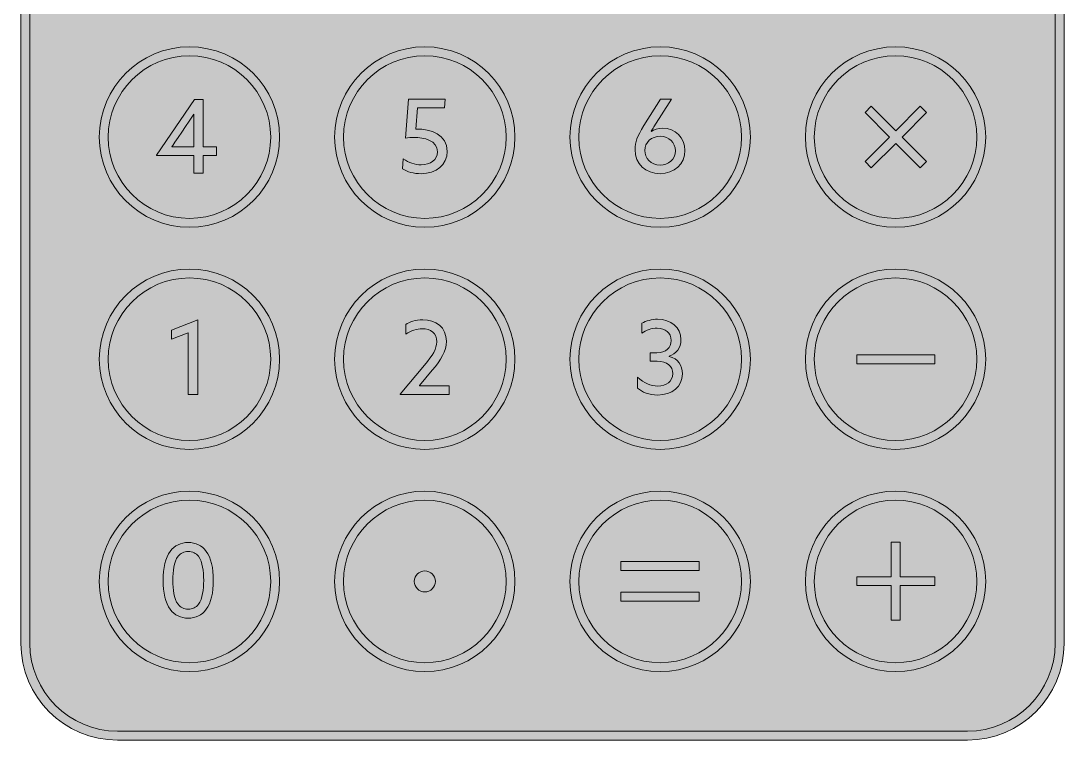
# Model space of a CAD drawing. Header units: inches. Extents: x 0.54 to 3.46, y -4.32 to 0.11.
# Drawn here: x 0.536 to 3.464, y -4.316 to -2.297 of the extents above; entities that cross this region are included whole.
import ezdxf

# ---------------------------------------------------------------- set-up
doc = ezdxf.new("R2010")
doc.units = ezdxf.units.IN
doc.header["$MEASUREMENT"] = 0
doc.layers.add('Design', color=7, linetype='Continuous', lineweight=0)

msp = doc.modelspace()

# ---------------------------------------------------------------- hatches: boundary and pattern name
at = {"layer": 'Design', "true_color": 0xf8e0c5, "transparency": 33554687}
h = msp.add_hatch(color=254, dxfattribs=at)
h.dxf.hatch_style = 2
edge = h.paths.add_edge_path()
edge.add_spline(control_points=[(3.193, 0.1098), (3.193, 0.1098), (0.807, 0.1098), (0.807, 0.1098), (0.6573, 0.1098), (0.5356, -0.0119), (0.5356, -0.1616), (0.5356, -0.1616), (0.5356, -4.0444), (0.5356, -4.0444), (0.5356, -4.1941), (0.6573, -4.3159), (0.807, -4.3159), (0.807, -4.3159), (3.193, -4.3159), (3.193, -4.3159), (3.3427, -4.3159), (3.4645, -4.1941), (3.4645, -4.0444), (3.4645, -4.0444), (3.4645, -0.1616), (3.4645, -0.1616), (3.4645, -0.0119), (3.3427, 0.1098), (3.193, 0.1098)], knot_values=[0, 0, 0, 0, 1, 1, 1, 2, 2, 2, 3, 3, 3, 4, 4, 4, 5, 5, 5, 6, 6, 6, 7, 7, 7, 8, 8, 8, 8], degree=3, periodic=0)

# ---------------------------------------------------------------- linework, layer by layer
at = {"layer": 'Design'}
for points, knots in [([(3.193, 0.1098), (3.193, 0.1098), (0.807, 0.1098), (0.807, 0.1098), (0.6573, 0.1098), (0.5356, -0.0119), (0.5356, -0.1616), (0.5356, -0.1616), (0.5356, -4.0444), (0.5356, -4.0444), (0.5356, -4.1941), (0.6573, -4.3159), (0.807, -4.3159), (0.807, -4.3159), (3.193, -4.3159), (3.193, -4.3159), (3.3427, -4.3159), (3.4645, -4.1941), (3.4645, -4.0444), (3.4645, -4.0444), (3.4645, -0.1616), (3.4645, -0.1616), (3.4645, -0.0119), (3.3427, 0.1098), (3.193, 0.1098)], [0, 0, 0, 0, 1, 1, 1, 2, 2, 2, 3, 3, 3, 4, 4, 4, 5, 5, 5, 6, 6, 6, 7, 7, 7, 8, 8, 8, 8]), ([(3.193, 0.1098), (3.193, 0.1098), (0.807, 0.1098), (0.807, 0.1098), (0.6573, 0.1098), (0.5356, -0.0119), (0.5356, -0.1616), (0.5356, -0.1616), (0.5356, -4.0444), (0.5356, -4.0444), (0.5356, -4.1941), (0.6573, -4.3159), (0.807, -4.3159), (0.807, -4.3159), (3.193, -4.3159), (3.193, -4.3159), (3.3427, -4.3159), (3.4645, -4.1941), (3.4645, -4.0444), (3.4645, -4.0444), (3.4645, -0.1616), (3.4645, -0.1616), (3.4645, -0.0119), (3.3427, 0.1098), (3.193, 0.1098)], [0, 0, 0, 0, 1, 1, 1, 2, 2, 2, 3, 3, 3, 4, 4, 4, 5, 5, 5, 6, 6, 6, 7, 7, 7, 8, 8, 8, 8]), ([(3.4394, -4.0444), (3.4394, -4.1803), (3.3289, -4.2909), (3.193, -4.2909), (3.193, -4.2909), (0.807, -4.2909), (0.807, -4.2909), (0.6711, -4.2909), (0.5606, -4.1803), (0.5606, -4.0444), (0.5606, -4.0444), (0.5606, -0.1616), (0.5606, -0.1616), (0.5606, -0.0257), (0.6711, 0.0848), (0.807, 0.0848), (0.807, 0.0848), (3.193, 0.0848), (3.193, 0.0848), (3.3289, 0.0848), (3.4394, -0.0257), (3.4394, -0.1616), (3.4394, -0.1616), (3.4394, -4.0444), (3.4394, -4.0444)], [0, 0, 0, 0, 1, 1, 1, 2, 2, 2, 3, 3, 3, 4, 4, 4, 5, 5, 5, 6, 6, 6, 7, 7, 7, 8, 8, 8, 8]), ([(1.0088, -2.3703), (0.8692, -2.3703), (0.7557, -2.4839), (0.7557, -2.6235), (0.7557, -2.7631), (0.8692, -2.8767), (1.0088, -2.8767), (1.1485, -2.8767), (1.262, -2.7631), (1.262, -2.6235), (1.262, -2.4839), (1.1485, -2.3703), (1.0088, -2.3703)], [0, 0, 0, 0, 1, 1, 1, 2, 2, 2, 3, 3, 3, 4, 4, 4, 4]), ([(1.6696, -2.3703), (1.53, -2.3703), (1.4164, -2.4839), (1.4164, -2.6235), (1.4164, -2.7631), (1.53, -2.8767), (1.6696, -2.8767), (1.8092, -2.8767), (1.9228, -2.7631), (1.9228, -2.6235), (1.9228, -2.4839), (1.8092, -2.3703), (1.6696, -2.3703)], [0, 0, 0, 0, 1, 1, 1, 2, 2, 2, 3, 3, 3, 4, 4, 4, 4]), ([(2.3304, -2.3703), (2.1908, -2.3703), (2.0772, -2.4839), (2.0772, -2.6235), (2.0772, -2.7631), (2.1908, -2.8767), (2.3304, -2.8767), (2.47, -2.8767), (2.5836, -2.7631), (2.5836, -2.6235), (2.5836, -2.4839), (2.47, -2.3703), (2.3304, -2.3703)], [0, 0, 0, 0, 1, 1, 1, 2, 2, 2, 3, 3, 3, 4, 4, 4, 4]), ([(2.9912, -2.3703), (2.8515, -2.3703), (2.738, -2.4839), (2.738, -2.6235), (2.738, -2.7631), (2.8515, -2.8767), (2.9912, -2.8767), (3.1308, -2.8767), (3.2443, -2.7631), (3.2443, -2.6235), (3.2443, -2.4839), (3.1308, -2.3703), (2.9912, -2.3703)], [0, 0, 0, 0, 1, 1, 1, 2, 2, 2, 3, 3, 3, 4, 4, 4, 4]), ([(1.0088, -2.8517), (0.883, -2.8517), (0.7807, -2.7493), (0.7807, -2.6235), (0.7807, -2.4977), (0.883, -2.3953), (1.0088, -2.3953), (1.1347, -2.3953), (1.237, -2.4977), (1.237, -2.6235), (1.237, -2.7493), (1.1347, -2.8517), (1.0088, -2.8517)], [0, 0, 0, 0, 1, 1, 1, 2, 2, 2, 3, 3, 3, 4, 4, 4, 4]), ([(1.6696, -2.8517), (1.5438, -2.8517), (1.4414, -2.7493), (1.4414, -2.6235), (1.4414, -2.4977), (1.5438, -2.3953), (1.6696, -2.3953), (1.7954, -2.3953), (1.8978, -2.4977), (1.8978, -2.6235), (1.8978, -2.7493), (1.7954, -2.8517), (1.6696, -2.8517)], [0, 0, 0, 0, 1, 1, 1, 2, 2, 2, 3, 3, 3, 4, 4, 4, 4]), ([(2.3304, -2.8517), (2.2046, -2.8517), (2.1022, -2.7493), (2.1022, -2.6235), (2.1022, -2.4977), (2.2046, -2.3953), (2.3304, -2.3953), (2.4562, -2.3953), (2.5586, -2.4977), (2.5586, -2.6235), (2.5586, -2.7493), (2.4562, -2.8517), (2.3304, -2.8517)], [0, 0, 0, 0, 1, 1, 1, 2, 2, 2, 3, 3, 3, 4, 4, 4, 4]), ([(2.9912, -2.8517), (2.8653, -2.8517), (2.763, -2.7493), (2.763, -2.6235), (2.763, -2.4977), (2.8653, -2.3953), (2.9912, -2.3953), (3.117, -2.3953), (3.2193, -2.4977), (3.2193, -2.6235), (3.2193, -2.7493), (3.117, -2.8517), (2.9912, -2.8517)], [0, 0, 0, 0, 1, 1, 1, 2, 2, 2, 3, 3, 3, 4, 4, 4, 4]), ([(1.0475, -2.5183), (1.0475, -2.5183), (1.0227, -2.5183), (1.0227, -2.5183), (1.0227, -2.5183), (0.9163, -2.6743), (0.9163, -2.6743), (0.9163, -2.6743), (0.9166, -2.6749), (0.9166, -2.6749), (0.9166, -2.6749), (1.0207, -2.6749), (1.0207, -2.6749), (1.0207, -2.6749), (1.0207, -2.7248), (1.0207, -2.7248), (1.0207, -2.7248), (1.0475, -2.7248), (1.0475, -2.7248), (1.0475, -2.7248), (1.0475, -2.6749), (1.0475, -2.6749), (1.0475, -2.6749), (1.0846, -2.6749), (1.0846, -2.6749), (1.0846, -2.6749), (1.0846, -2.6509), (1.0846, -2.6509), (1.0846, -2.6509), (1.0475, -2.6509), (1.0475, -2.6509), (1.0475, -2.6509), (1.0475, -2.5183), (1.0475, -2.5183)], [0, 0, 0, 0, 1, 1, 1, 2, 2, 2, 3, 3, 3, 4, 4, 4, 5, 5, 5, 6, 6, 6, 7, 7, 7, 8, 8, 8, 9, 9, 9, 10, 10, 10, 11, 11, 11, 11]), ([(1.7324, -2.6636), (1.7324, -2.7019), (1.7024, -2.7264), (1.659, -2.7264), (1.6388, -2.7264), (1.6203, -2.721), (1.6071, -2.7127), (1.6071, -2.7127), (1.6091, -2.6845), (1.6091, -2.6845), (1.6245, -2.6959), (1.6419, -2.7013), (1.659, -2.7013), (1.6859, -2.7013), (1.7053, -2.6876), (1.7053, -2.6648), (1.7053, -2.6328), (1.6676, -2.6246), (1.6388, -2.6246), (1.6314, -2.6246), (1.6231, -2.6251), (1.6157, -2.6263), (1.6157, -2.6263), (1.624, -2.5167), (1.624, -2.5167), (1.624, -2.5167), (1.7267, -2.5167), (1.7267, -2.5167), (1.7267, -2.5167), (1.7247, -2.5413), (1.7247, -2.5413), (1.7247, -2.5413), (1.6491, -2.5413), (1.6491, -2.5413), (1.6491, -2.5413), (1.6448, -2.6009), (1.6448, -2.6009), (1.6876, -2.6009), (1.7324, -2.6166), (1.7324, -2.6636)], [0, 0, 0, 0, 1, 1, 1, 2, 2, 2, 3, 3, 3, 4, 4, 4, 5, 5, 5, 6, 6, 6, 7, 7, 7, 8, 8, 8, 9, 9, 9, 10, 10, 10, 11, 11, 11, 12, 12, 12, 13, 13, 13, 13]), ([(2.3373, -2.5986), (2.3241, -2.5986), (2.3133, -2.6023), (2.3059, -2.6077), (2.3059, -2.6077), (2.3053, -2.6074), (2.3053, -2.6074), (2.3073, -2.6037), (2.3102, -2.5992), (2.313, -2.5949), (2.313, -2.5949), (2.3621, -2.5167), (2.3621, -2.5167), (2.3621, -2.5167), (2.331, -2.5167), (2.331, -2.5167), (2.331, -2.5167), (2.2848, -2.5912), (2.2848, -2.5912), (2.2662, -2.6211), (2.2597, -2.6388), (2.2597, -2.6582), (2.2597, -2.6993), (2.2896, -2.7264), (2.3299, -2.7264), (2.3704, -2.7264), (2.4, -2.6987), (2.4, -2.6611), (2.4, -2.6248), (2.3724, -2.5986), (2.3373, -2.5986)], [0, 0, 0, 0, 1, 1, 1, 2, 2, 2, 3, 3, 3, 4, 4, 4, 5, 5, 5, 6, 6, 6, 7, 7, 7, 8, 8, 8, 9, 9, 9, 10, 10, 10, 10]), ([(3.0781, -2.5548), (3.0781, -2.5548), (3.0095, -2.6235), (3.0095, -2.6235), (3.0095, -2.6235), (3.0781, -2.6922), (3.0781, -2.6922), (3.0781, -2.6922), (3.0605, -2.7099), (3.0605, -2.7099), (3.0605, -2.7099), (2.9918, -2.6412), (2.9918, -2.6412), (2.9918, -2.6412), (2.9231, -2.7099), (2.9231, -2.7099), (2.9231, -2.7099), (2.9054, -2.6922), (2.9054, -2.6922), (2.9054, -2.6922), (2.9741, -2.6235), (2.9741, -2.6235), (2.9741, -2.6235), (2.9054, -2.5548), (2.9054, -2.5548), (2.9054, -2.5548), (2.9231, -2.5371), (2.9231, -2.5371), (2.9231, -2.5371), (2.9918, -2.6058), (2.9918, -2.6058), (2.9918, -2.6058), (3.0605, -2.5371), (3.0605, -2.5371), (3.0605, -2.5371), (3.0781, -2.5548), (3.0781, -2.5548)], [0, 0, 0, 0, 1, 1, 1, 2, 2, 2, 3, 3, 3, 4, 4, 4, 5, 5, 5, 6, 6, 6, 7, 7, 7, 8, 8, 8, 9, 9, 9, 10, 10, 10, 11, 11, 11, 12, 12, 12, 12]), ([(1.0207, -2.6022), (1.0207, -2.6022), (1.0207, -2.6509), (1.0207, -2.6509), (1.0207, -2.6509), (0.9599, -2.6509), (0.9599, -2.6509), (0.9599, -2.6509), (0.9597, -2.6504), (0.9597, -2.6504), (0.9597, -2.6504), (1.0127, -2.5725), (1.0207, -2.5597), (1.0207, -2.5597), (1.0213, -2.56), (1.0213, -2.56), (1.021, -2.5725), (1.0207, -2.5879), (1.0207, -2.6022)], [0, 0, 0, 0, 1, 1, 1, 2, 2, 2, 3, 3, 3, 4, 4, 4, 5, 5, 5, 6, 6, 6, 6]), ([(2.3301, -2.7024), (2.3042, -2.7024), (2.2871, -2.6819), (2.2871, -2.6608), (2.2871, -2.638), (2.3067, -2.6214), (2.3307, -2.6214), (2.3555, -2.6214), (2.3732, -2.6391), (2.3732, -2.6619), (2.3732, -2.6865), (2.3532, -2.7024), (2.3301, -2.7024)], [0, 0, 0, 0, 1, 1, 1, 2, 2, 2, 3, 3, 3, 4, 4, 4, 4]), ([(1.0088, -2.9938), (0.8692, -2.9938), (0.7557, -3.1074), (0.7557, -3.247), (0.7557, -3.3866), (0.8692, -3.5002), (1.0088, -3.5002), (1.1485, -3.5002), (1.262, -3.3866), (1.262, -3.247), (1.262, -3.1074), (1.1485, -2.9938), (1.0088, -2.9938)], [0, 0, 0, 0, 1, 1, 1, 2, 2, 2, 3, 3, 3, 4, 4, 4, 4]), ([(1.6696, -2.9938), (1.53, -2.9938), (1.4164, -3.1074), (1.4164, -3.247), (1.4164, -3.3866), (1.53, -3.5002), (1.6696, -3.5002), (1.8092, -3.5002), (1.9228, -3.3866), (1.9228, -3.247), (1.9228, -3.1074), (1.8092, -2.9938), (1.6696, -2.9938)], [0, 0, 0, 0, 1, 1, 1, 2, 2, 2, 3, 3, 3, 4, 4, 4, 4]), ([(2.3304, -2.9938), (2.1908, -2.9938), (2.0772, -3.1074), (2.0772, -3.247), (2.0772, -3.3866), (2.1908, -3.5002), (2.3304, -3.5002), (2.47, -3.5002), (2.5836, -3.3866), (2.5836, -3.247), (2.5836, -3.1074), (2.47, -2.9938), (2.3304, -2.9938)], [0, 0, 0, 0, 1, 1, 1, 2, 2, 2, 3, 3, 3, 4, 4, 4, 4]), ([(2.9912, -2.9938), (2.8515, -2.9938), (2.738, -3.1074), (2.738, -3.247), (2.738, -3.3866), (2.8515, -3.5002), (2.9912, -3.5002), (3.1308, -3.5002), (3.2443, -3.3866), (3.2443, -3.247), (3.2443, -3.1074), (3.1308, -2.9938), (2.9912, -2.9938)], [0, 0, 0, 0, 1, 1, 1, 2, 2, 2, 3, 3, 3, 4, 4, 4, 4]), ([(1.0088, -3.4752), (0.883, -3.4752), (0.7807, -3.3728), (0.7807, -3.247), (0.7807, -3.1212), (0.883, -3.0188), (1.0088, -3.0188), (1.1347, -3.0188), (1.237, -3.1212), (1.237, -3.247), (1.237, -3.3728), (1.1347, -3.4752), (1.0088, -3.4752)], [0, 0, 0, 0, 1, 1, 1, 2, 2, 2, 3, 3, 3, 4, 4, 4, 4]), ([(1.6696, -3.4752), (1.5438, -3.4752), (1.4414, -3.3728), (1.4414, -3.247), (1.4414, -3.1212), (1.5438, -3.0188), (1.6696, -3.0188), (1.7954, -3.0188), (1.8978, -3.1212), (1.8978, -3.247), (1.8978, -3.3728), (1.7954, -3.4752), (1.6696, -3.4752)], [0, 0, 0, 0, 1, 1, 1, 2, 2, 2, 3, 3, 3, 4, 4, 4, 4]), ([(2.3304, -3.4752), (2.2046, -3.4752), (2.1022, -3.3728), (2.1022, -3.247), (2.1022, -3.1212), (2.2046, -3.0188), (2.3304, -3.0188), (2.4562, -3.0188), (2.5586, -3.1212), (2.5586, -3.247), (2.5586, -3.3728), (2.4562, -3.4752), (2.3304, -3.4752)], [0, 0, 0, 0, 1, 1, 1, 2, 2, 2, 3, 3, 3, 4, 4, 4, 4]), ([(2.9912, -3.4752), (2.8653, -3.4752), (2.763, -3.3728), (2.763, -3.247), (2.763, -3.1212), (2.8653, -3.0188), (2.9912, -3.0188), (3.117, -3.0188), (3.2193, -3.1212), (3.2193, -3.247), (3.2193, -3.3728), (3.117, -3.4752), (2.9912, -3.4752)], [0, 0, 0, 0, 1, 1, 1, 2, 2, 2, 3, 3, 3, 4, 4, 4, 4]), ([(0.9582, -3.1651), (0.9582, -3.1651), (1.0327, -3.1363), (1.0327, -3.1363), (1.0327, -3.1363), (1.0327, -3.3459), (1.0327, -3.3459), (1.0327, -3.3459), (1.0056, -3.3459), (1.0056, -3.3459), (1.0056, -3.3459), (1.0056, -3.1728), (1.0056, -3.1728), (1.0056, -3.1728), (0.9582, -3.191), (0.9582, -3.191), (0.9582, -3.191), (0.9582, -3.1651), (0.9582, -3.1651)], [0, 0, 0, 0, 1, 1, 1, 2, 2, 2, 3, 3, 3, 4, 4, 4, 5, 5, 5, 6, 6, 6, 6]), ([(1.6549, -3.3214), (1.6549, -3.3214), (1.7376, -3.3214), (1.7376, -3.3214), (1.7376, -3.3214), (1.7376, -3.3459), (1.7376, -3.3459), (1.7376, -3.3459), (1.6007, -3.3459), (1.6007, -3.3459), (1.6007, -3.3459), (1.6004, -3.3454), (1.6004, -3.3454), (1.6004, -3.3454), (1.6686, -3.2635), (1.6686, -3.2635), (1.692, -3.2355), (1.7031, -3.2176), (1.7031, -3.1982), (1.7031, -3.1742), (1.6863, -3.1614), (1.6623, -3.1614), (1.6478, -3.1614), (1.6307, -3.1662), (1.6161, -3.1768), (1.6161, -3.1768), (1.6161, -3.1494), (1.6161, -3.1494), (1.6267, -3.1425), (1.6438, -3.1363), (1.6638, -3.1363), (1.7003, -3.1363), (1.7302, -3.1571), (1.7302, -3.1967), (1.7302, -3.225), (1.7148, -3.2487), (1.6906, -3.2778), (1.6906, -3.2778), (1.6546, -3.3208), (1.6546, -3.3208), (1.6546, -3.3208), (1.6549, -3.3214), (1.6549, -3.3214)], [0, 0, 0, 0, 1, 1, 1, 2, 2, 2, 3, 3, 3, 4, 4, 4, 5, 5, 5, 6, 6, 6, 7, 7, 7, 8, 8, 8, 9, 9, 9, 10, 10, 10, 11, 11, 11, 12, 12, 12, 13, 13, 13, 14, 14, 14, 14]), ([(2.3928, -3.2879), (2.3928, -3.3238), (2.3637, -3.3475), (2.3237, -3.3475), (2.2998, -3.3475), (2.2789, -3.3389), (2.267, -3.3284), (2.267, -3.3284), (2.267, -3.2973), (2.267, -3.2973), (2.2841, -3.3141), (2.304, -3.3224), (2.3234, -3.3224), (2.348, -3.3224), (2.3657, -3.3093), (2.3657, -3.2873), (2.3657, -3.2671), (2.3511, -3.2528), (2.3217, -3.2528), (2.3217, -3.2528), (2.3023, -3.2528), (2.3023, -3.2528), (2.3023, -3.2528), (2.3023, -3.2288), (2.3023, -3.2288), (2.3023, -3.2288), (2.3209, -3.2288), (2.3209, -3.2288), (2.3468, -3.2288), (2.3614, -3.2146), (2.3614, -3.1943), (2.3614, -3.1729), (2.3451, -3.1598), (2.3217, -3.1598), (2.3063, -3.1598), (2.2909, -3.1655), (2.2792, -3.1738), (2.2792, -3.1738), (2.2792, -3.1461), (2.2792, -3.1461), (2.2906, -3.1393), (2.3063, -3.1347), (2.3232, -3.1347), (2.3608, -3.1347), (2.3885, -3.1575), (2.3885, -3.1918), (2.3885, -3.2149), (2.3756, -3.2326), (2.3554, -3.2385), (2.3554, -3.2385), (2.3554, -3.2391), (2.3554, -3.2391), (2.3811, -3.2445), (2.3928, -3.2651), (2.3928, -3.2879)], [0, 0, 0, 0, 1, 1, 1, 2, 2, 2, 3, 3, 3, 4, 4, 4, 5, 5, 5, 6, 6, 6, 7, 7, 7, 8, 8, 8, 9, 9, 9, 10, 10, 10, 11, 11, 11, 12, 12, 12, 13, 13, 13, 14, 14, 14, 15, 15, 15, 16, 16, 16, 17, 17, 17, 18, 18, 18, 18]), ([(2.8822, -3.2345), (2.8822, -3.2345), (3.1014, -3.2345), (3.1014, -3.2345), (3.1014, -3.2345), (3.1014, -3.2595), (3.1014, -3.2595), (3.1014, -3.2595), (2.8822, -3.2595), (2.8822, -3.2595), (2.8822, -3.2595), (2.8822, -3.2345), (2.8822, -3.2345)], [0, 0, 0, 0, 1, 1, 1, 2, 2, 2, 3, 3, 3, 4, 4, 4, 4]), ([(1.0088, -3.6173), (0.8692, -3.6173), (0.7557, -3.7309), (0.7557, -3.8705), (0.7557, -4.0101), (0.8692, -4.1237), (1.0088, -4.1237), (1.1485, -4.1237), (1.262, -4.0101), (1.262, -3.8705), (1.262, -3.7309), (1.1485, -3.6173), (1.0088, -3.6173)], [0, 0, 0, 0, 1, 1, 1, 2, 2, 2, 3, 3, 3, 4, 4, 4, 4]), ([(1.6696, -3.6173), (1.53, -3.6173), (1.4164, -3.7309), (1.4164, -3.8705), (1.4164, -4.0101), (1.53, -4.1237), (1.6696, -4.1237), (1.8092, -4.1237), (1.9228, -4.0101), (1.9228, -3.8705), (1.9228, -3.7309), (1.8092, -3.6173), (1.6696, -3.6173)], [0, 0, 0, 0, 1, 1, 1, 2, 2, 2, 3, 3, 3, 4, 4, 4, 4]), ([(2.3304, -3.6173), (2.1908, -3.6173), (2.0772, -3.7309), (2.0772, -3.8705), (2.0772, -4.0101), (2.1908, -4.1237), (2.3304, -4.1237), (2.47, -4.1237), (2.5836, -4.0101), (2.5836, -3.8705), (2.5836, -3.7309), (2.47, -3.6173), (2.3304, -3.6173)], [0, 0, 0, 0, 1, 1, 1, 2, 2, 2, 3, 3, 3, 4, 4, 4, 4]), ([(2.9912, -3.6173), (2.8515, -3.6173), (2.738, -3.7309), (2.738, -3.8705), (2.738, -4.0101), (2.8515, -4.1237), (2.9912, -4.1237), (3.1308, -4.1237), (3.2443, -4.0101), (3.2443, -3.8705), (3.2443, -3.7309), (3.1308, -3.6173), (2.9912, -3.6173)], [0, 0, 0, 0, 1, 1, 1, 2, 2, 2, 3, 3, 3, 4, 4, 4, 4]), ([(1.0088, -4.0986), (0.883, -4.0986), (0.7807, -3.9963), (0.7807, -3.8705), (0.7807, -3.7447), (0.883, -3.6423), (1.0088, -3.6423), (1.1347, -3.6423), (1.237, -3.7447), (1.237, -3.8705), (1.237, -3.9963), (1.1347, -4.0986), (1.0088, -4.0986)], [0, 0, 0, 0, 1, 1, 1, 2, 2, 2, 3, 3, 3, 4, 4, 4, 4]), ([(1.6696, -4.0986), (1.5438, -4.0986), (1.4414, -3.9963), (1.4414, -3.8705), (1.4414, -3.7447), (1.5438, -3.6423), (1.6696, -3.6423), (1.7954, -3.6423), (1.8978, -3.7447), (1.8978, -3.8705), (1.8978, -3.9963), (1.7954, -4.0986), (1.6696, -4.0986)], [0, 0, 0, 0, 1, 1, 1, 2, 2, 2, 3, 3, 3, 4, 4, 4, 4]), ([(2.3304, -4.0986), (2.2046, -4.0986), (2.1022, -3.9963), (2.1022, -3.8705), (2.1022, -3.7447), (2.2046, -3.6423), (2.3304, -3.6423), (2.4562, -3.6423), (2.5586, -3.7447), (2.5586, -3.8705), (2.5586, -3.9963), (2.4562, -4.0986), (2.3304, -4.0986)], [0, 0, 0, 0, 1, 1, 1, 2, 2, 2, 3, 3, 3, 4, 4, 4, 4]), ([(2.9912, -4.0986), (2.8653, -4.0986), (2.763, -3.9963), (2.763, -3.8705), (2.763, -3.7447), (2.8653, -3.6423), (2.9912, -3.6423), (3.117, -3.6423), (3.2193, -3.7447), (3.2193, -3.8705), (3.2193, -3.9963), (3.117, -4.0986), (2.9912, -4.0986)], [0, 0, 0, 0, 1, 1, 1, 2, 2, 2, 3, 3, 3, 4, 4, 4, 4]), ([(1.0054, -3.7611), (0.9849, -3.7611), (0.9669, -3.7696), (0.9547, -3.7862), (0.9413, -3.8044), (0.935, -3.8327), (0.935, -3.8675), (0.935, -3.9022), (0.9413, -3.9305), (0.9547, -3.9488), (0.9669, -3.9653), (0.9849, -3.9738), (1.0054, -3.9738), (1.026, -3.9738), (1.0439, -3.9653), (1.0562, -3.9488), (1.0696, -3.9305), (1.0759, -3.9022), (1.0759, -3.8675), (1.0759, -3.8327), (1.0696, -3.8044), (1.0562, -3.7862), (1.0439, -3.7696), (1.026, -3.7611), (1.0054, -3.7611)], [0, 0, 0, 0, 1, 1, 1, 2, 2, 2, 3, 3, 3, 4, 4, 4, 5, 5, 5, 6, 6, 6, 7, 7, 7, 8, 8, 8, 8]), ([(3.0043, -3.8573), (3.0043, -3.8573), (3.1014, -3.8573), (3.1014, -3.8573), (3.1014, -3.8573), (3.1014, -3.8824), (3.1014, -3.8824), (3.1014, -3.8824), (3.0043, -3.8824), (3.0043, -3.8824), (3.0043, -3.8824), (3.0043, -3.9795), (3.0043, -3.9795), (3.0043, -3.9795), (2.9793, -3.9795), (2.9793, -3.9795), (2.9793, -3.9795), (2.9793, -3.8824), (2.9793, -3.8824), (2.9793, -3.8824), (2.8822, -3.8824), (2.8822, -3.8824), (2.8822, -3.8824), (2.8822, -3.8573), (2.8822, -3.8573), (2.8822, -3.8573), (2.9793, -3.8573), (2.9793, -3.8573), (2.9793, -3.8573), (2.9793, -3.7602), (2.9793, -3.7602), (2.9793, -3.7602), (3.0043, -3.7602), (3.0043, -3.7602), (3.0043, -3.7602), (3.0043, -3.8573), (3.0043, -3.8573)], [0, 0, 0, 0, 1, 1, 1, 2, 2, 2, 3, 3, 3, 4, 4, 4, 5, 5, 5, 6, 6, 6, 7, 7, 7, 8, 8, 8, 9, 9, 9, 10, 10, 10, 11, 11, 11, 12, 12, 12, 12]), ([(1.034, -3.9348), (1.0271, -3.9433), (1.0177, -3.9488), (1.0054, -3.9488), (0.9932, -3.9488), (0.9838, -3.9433), (0.9769, -3.9348), (0.9649, -3.9194), (0.9621, -3.8923), (0.9621, -3.8675), (0.9621, -3.8426), (0.9649, -3.8155), (0.9769, -3.8001), (0.9838, -3.7916), (0.9932, -3.7862), (1.0054, -3.7862), (1.0177, -3.7862), (1.0271, -3.7916), (1.034, -3.8001), (1.0459, -3.8155), (1.0488, -3.8426), (1.0488, -3.8675), (1.0488, -3.8923), (1.0459, -3.9194), (1.034, -3.9348)], [0, 0, 0, 0, 1, 1, 1, 2, 2, 2, 3, 3, 3, 4, 4, 4, 5, 5, 5, 6, 6, 6, 7, 7, 7, 8, 8, 8, 8]), ([(2.2202, -3.815), (2.2202, -3.815), (2.4395, -3.815), (2.4395, -3.815), (2.4395, -3.815), (2.4395, -3.84), (2.4395, -3.84), (2.4395, -3.84), (2.2202, -3.84), (2.2202, -3.84), (2.2202, -3.84), (2.2202, -3.815), (2.2202, -3.815)], [0, 0, 0, 0, 1, 1, 1, 2, 2, 2, 3, 3, 3, 4, 4, 4, 4]), ([(1.6992, -3.8705), (1.6992, -3.8868), (1.686, -3.9001), (1.6696, -3.9001), (1.6533, -3.9001), (1.64, -3.8868), (1.64, -3.8705), (1.64, -3.8541), (1.6533, -3.8409), (1.6696, -3.8409), (1.686, -3.8409), (1.6992, -3.8541), (1.6992, -3.8705)], [0, 0, 0, 0, 1, 1, 1, 2, 2, 2, 3, 3, 3, 4, 4, 4, 4]), ([(2.2202, -3.901), (2.2202, -3.901), (2.4395, -3.901), (2.4395, -3.901), (2.4395, -3.901), (2.4395, -3.926), (2.4395, -3.926), (2.4395, -3.926), (2.2202, -3.926), (2.2202, -3.926), (2.2202, -3.926), (2.2202, -3.901), (2.2202, -3.901)], [0, 0, 0, 0, 1, 1, 1, 2, 2, 2, 3, 3, 3, 4, 4, 4, 4])]:
    msp.add_open_spline(points, degree=3, knots=knots, dxfattribs=at)

doc.saveas('drawing.dxf')
